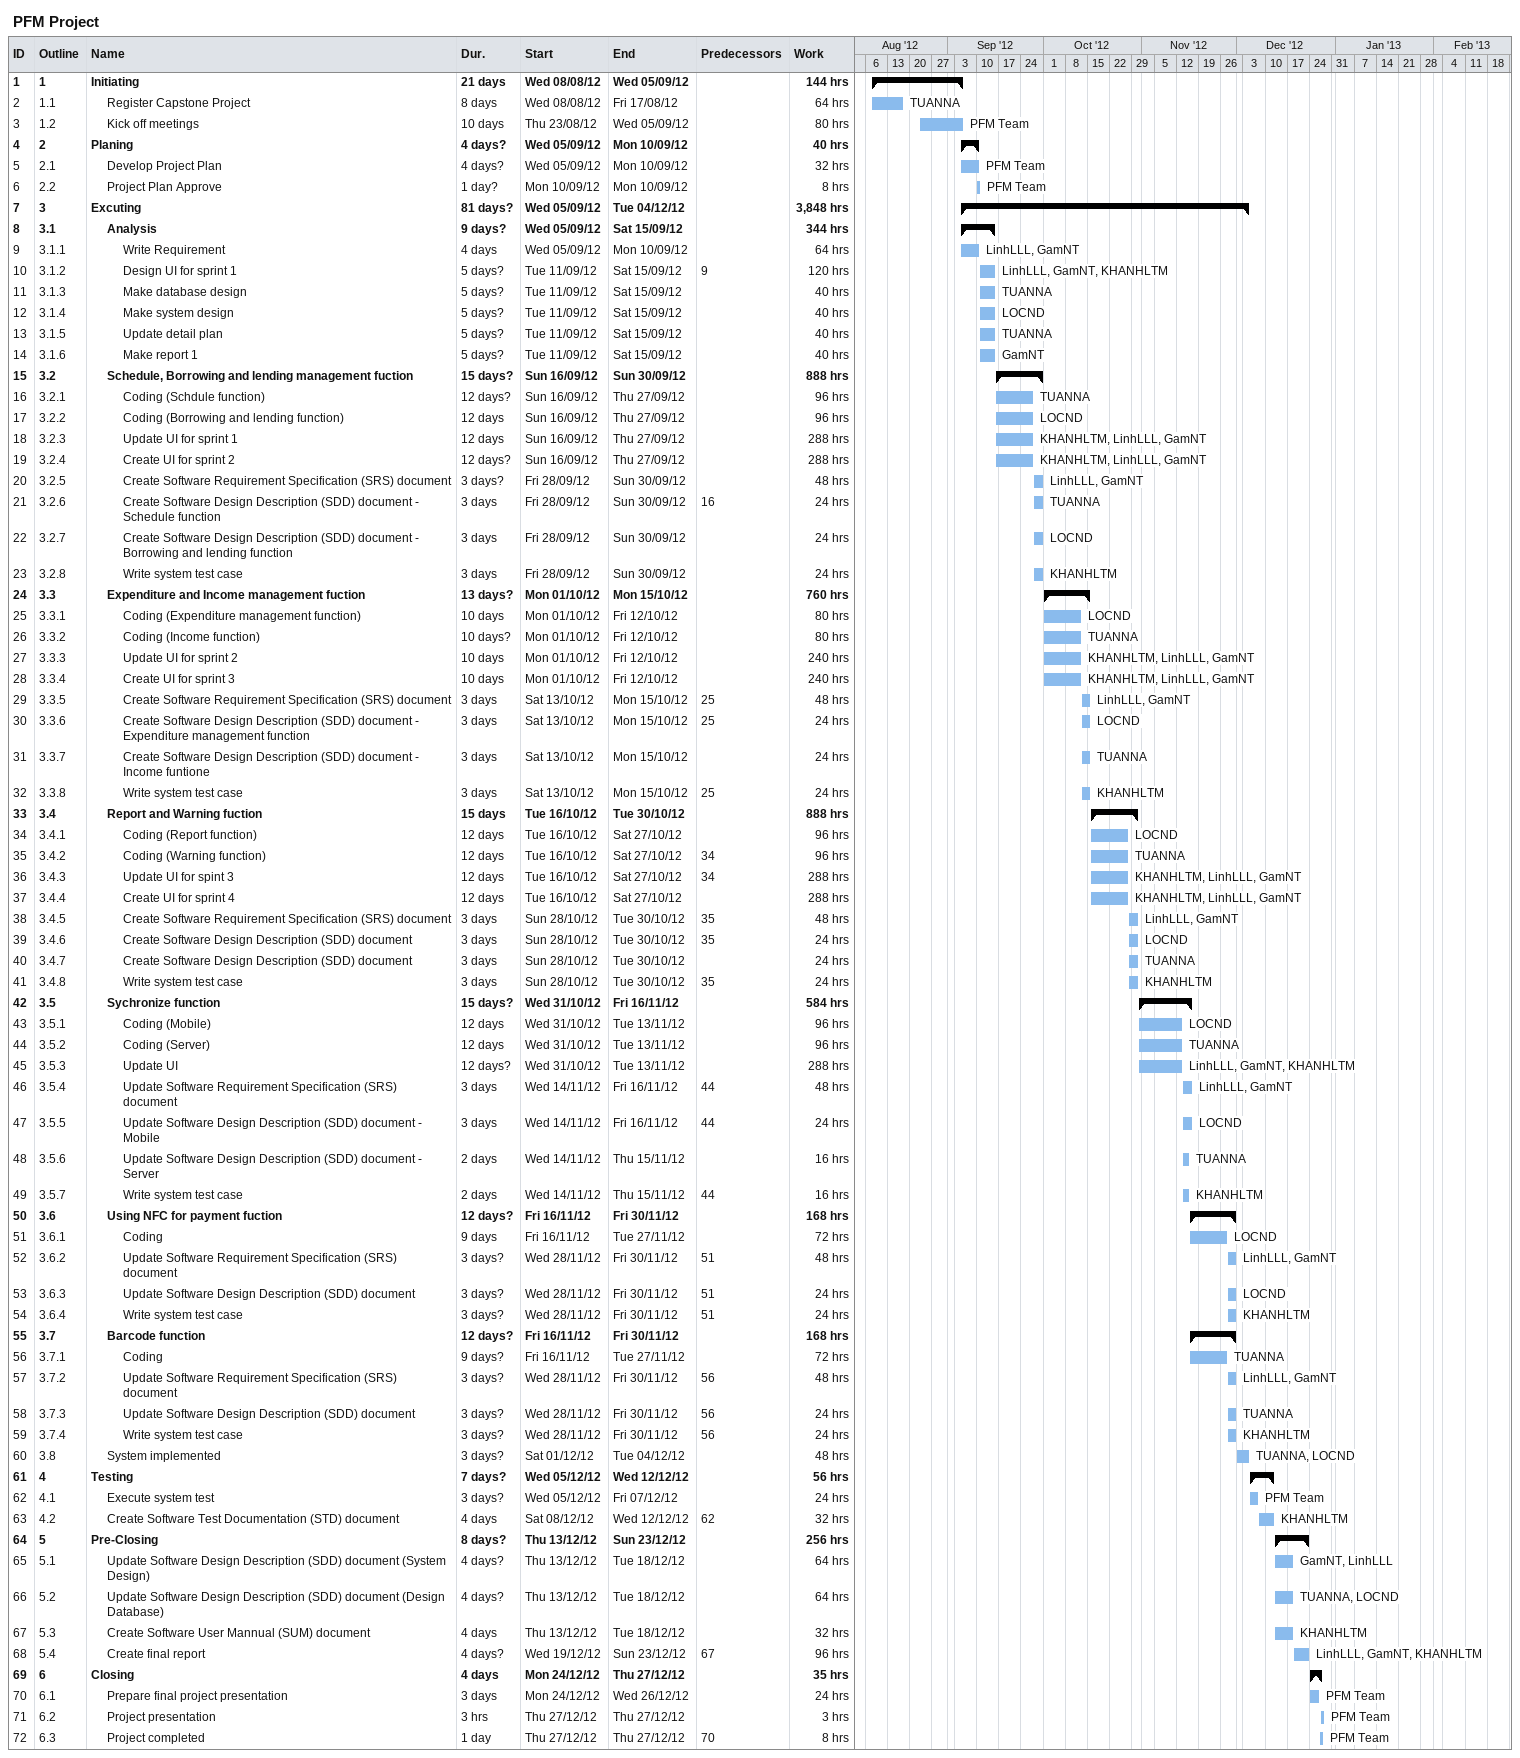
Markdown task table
PFM Project

| ID | WBS | Task | Duration | Start | Finish | Predecessors | Resources | Work (h) |
|---|---|---|---|---|---|---|---|---|
| 1 | 1 | **Initiating** | 21d | 2012-08-08 | 2012-09-05 |  |  | 144 |
| 2 | 1.1 | Register Capstone Project | 8d | 2012-08-08 | 2012-08-17 |  | TUANNA | 64 |
| 3 | 1.2 | Kick off meetings | 10d | 2012-08-23 | 2012-09-05 |  | PFM Team | 80 |
| 4 | 2 | **Planing** | 4d? | 2012-09-05 | 2012-09-10 |  |  | 40 |
| 5 | 2.1 | Develop Project Plan | 4d? | 2012-09-05 | 2012-09-10 |  | PFM Team | 32 |
| 6 | 2.2 | Project Plan Approve | 1d? | 2012-09-10 | 2012-09-10 |  | PFM Team | 8 |
| 7 | 3 | **Excuting** | 81d? | 2012-09-05 | 2012-12-04 |  |  | 3848 |
| 8 | 3.1 | **Analysis** | 9d? | 2012-09-05 | 2012-09-15 |  |  | 344 |
| 9 | 3.1.1 | Write Requirement | 4d | 2012-09-05 | 2012-09-10 |  | LinhLLL, GamNT | 64 |
| 10 | 3.1.2 | Design UI for sprint 1 | 5d? | 2012-09-11 | 2012-09-15 | 9 | LinhLLL, GamNT, KHANHLTM | 120 |
| 11 | 3.1.3 | Make database design | 5d? | 2012-09-11 | 2012-09-15 |  | TUANNA | 40 |
| 12 | 3.1.4 | Make system design | 5d? | 2012-09-11 | 2012-09-15 |  | LOCND | 40 |
| 13 | 3.1.5 | Update detail plan | 5d? | 2012-09-11 | 2012-09-15 |  | TUANNA | 40 |
| 14 | 3.1.6 | Make report 1 | 5d? | 2012-09-11 | 2012-09-15 |  | GamNT | 40 |
| 15 | 3.2 | **Schedule, Borrowing and lending management fuction** | 15d? | 2012-09-16 | 2012-09-30 |  |  | 888 |
| 16 | 3.2.1 | Coding (Schdule function) | 12d? | 2012-09-16 | 2012-09-27 |  | TUANNA | 96 |
| 17 | 3.2.2 | Coding (Borrowing and lending function) | 12d | 2012-09-16 | 2012-09-27 |  | LOCND | 96 |
| 18 | 3.2.3 | Update UI for sprint 1 | 12d | 2012-09-16 | 2012-09-27 |  | KHANHLTM, LinhLLL, GamNT | 288 |
| 19 | 3.2.4 | Create UI for sprint 2 | 12d? | 2012-09-16 | 2012-09-27 |  | KHANHLTM, LinhLLL, GamNT | 288 |
| 20 | 3.2.5 | Create Software Requirement Specification (SRS) document | 3d? | 2012-09-28 | 2012-09-30 |  | LinhLLL, GamNT | 48 |
| 21 | 3.2.6 | Create Software Design Description (SDD) document - Schedule function | 3d | 2012-09-28 | 2012-09-30 | 16 | TUANNA | 24 |
| 22 | 3.2.7 | Create Software Design Description (SDD) document - Borrowing and lending function | 3d | 2012-09-28 | 2012-09-30 |  | LOCND | 24 |
| 23 | 3.2.8 | Write system test case | 3d | 2012-09-28 | 2012-09-30 |  | KHANHLTM | 24 |
| 24 | 3.3 | **Expenditure and Income management fuction** | 13d? | 2012-10-01 | 2012-10-15 |  |  | 760 |
| 25 | 3.3.1 | Coding (Expenditure management function) | 10d | 2012-10-01 | 2012-10-12 |  | LOCND | 80 |
| 26 | 3.3.2 | Coding (Income function) | 10d? | 2012-10-01 | 2012-10-12 |  | TUANNA | 80 |
| 27 | 3.3.3 | Update UI for sprint 2 | 10d | 2012-10-01 | 2012-10-12 |  | KHANHLTM, LinhLLL, GamNT | 240 |
| 28 | 3.3.4 | Create UI for sprint 3 | 10d | 2012-10-01 | 2012-10-12 |  | KHANHLTM, LinhLLL, GamNT | 240 |
| 29 | 3.3.5 | Create Software Requirement Specification (SRS) document | 3d | 2012-10-13 | 2012-10-15 | 25 | LinhLLL, GamNT | 48 |
| 30 | 3.3.6 | Create Software Design Description (SDD) document - Expenditure management function | 3d | 2012-10-13 | 2012-10-15 | 25 | LOCND | 24 |
| 31 | 3.3.7 | Create Software Design Description (SDD) document - Income funtione | 3d | 2012-10-13 | 2012-10-15 |  | TUANNA | 24 |
| 32 | 3.3.8 | Write system test case | 3d | 2012-10-13 | 2012-10-15 | 25 | KHANHLTM | 24 |
| 33 | 3.4 | **Report and Warning fuction** | 15d | 2012-10-16 | 2012-10-30 |  |  | 888 |
| 34 | 3.4.1 | Coding (Report function) | 12d | 2012-10-16 | 2012-10-27 |  | LOCND | 96 |
| 35 | 3.4.2 | Coding (Warning function) | 12d | 2012-10-16 | 2012-10-27 | 34 | TUANNA | 96 |
| 36 | 3.4.3 | Update UI for spint 3 | 12d | 2012-10-16 | 2012-10-27 | 34 | KHANHLTM, LinhLLL, GamNT | 288 |
| 37 | 3.4.4 | Create UI for sprint 4 | 12d | 2012-10-16 | 2012-10-27 |  | KHANHLTM, LinhLLL, GamNT | 288 |
| 38 | 3.4.5 | Create Software Requirement Specification (SRS) document | 3d | 2012-10-28 | 2012-10-30 | 35 | LinhLLL, GamNT | 48 |
| 39 | 3.4.6 | Create Software Design Description (SDD) document | 3d | 2012-10-28 | 2012-10-30 | 35 | LOCND | 24 |
| 40 | 3.4.7 | Create Software Design Description (SDD) document | 3d | 2012-10-28 | 2012-10-30 |  | TUANNA | 24 |
| 41 | 3.4.8 | Write system test case | 3d | 2012-10-28 | 2012-10-30 | 35 | KHANHLTM | 24 |
| 42 | 3.5 | **Sychronize function** | 15d? | 2012-10-31 | 2012-11-16 |  |  | 584 |
| 43 | 3.5.1 | Coding (Mobile) | 12d | 2012-10-31 | 2012-11-13 |  | LOCND | 96 |
| 44 | 3.5.2 | Coding (Server) | 12d | 2012-10-31 | 2012-11-13 |  | TUANNA | 96 |
| 45 | 3.5.3 | Update UI | 12d? | 2012-10-31 | 2012-11-13 |  | LinhLLL, GamNT, KHANHLTM | 288 |
| 46 | 3.5.4 | Update Software Requirement Specification (SRS) document | 3d | 2012-11-14 | 2012-11-16 | 44 | LinhLLL, GamNT | 48 |
| 47 | 3.5.5 | Update Software Design Description (SDD) document - Mobile | 3d | 2012-11-14 | 2012-11-16 | 44 | LOCND | 24 |
| 48 | 3.5.6 | Update Software Design Description (SDD) document - Server | 2d | 2012-11-14 | 2012-11-15 |  | TUANNA | 16 |
| 49 | 3.5.7 | Write system test case | 2d | 2012-11-14 | 2012-11-15 | 44 | KHANHLTM | 16 |
| 50 | 3.6 | **Using NFC for payment fuction** | 12d? | 2012-11-16 | 2012-11-30 |  |  | 168 |
| 51 | 3.6.1 | Coding | 9d | 2012-11-16 | 2012-11-27 |  | LOCND | 72 |
| 52 | 3.6.2 | Update Software Requirement Specification (SRS) document | 3d? | 2012-11-28 | 2012-11-30 | 51 | LinhLLL, GamNT | 48 |
| 53 | 3.6.3 | Update Software Design Description (SDD) document | 3d? | 2012-11-28 | 2012-11-30 | 51 | LOCND | 24 |
| 54 | 3.6.4 | Write system test case | 3d? | 2012-11-28 | 2012-11-30 | 51 | KHANHLTM | 24 |
| 55 | 3.7 | **Barcode function** | 12d? | 2012-11-16 | 2012-11-30 |  |  | 168 |
| 56 | 3.7.1 | Coding | 9d? | 2012-11-16 | 2012-11-27 |  | TUANNA | 72 |
| 57 | 3.7.2 | Update Software Requirement Specification (SRS) document | 3d? | 2012-11-28 | 2012-11-30 | 56 | LinhLLL, GamNT | 48 |
| 58 | 3.7.3 | Update Software Design Description (SDD) document | 3d? | 2012-11-28 | 2012-11-30 | 56 | TUANNA | 24 |
| 59 | 3.7.4 | Write system test case | 3d? | 2012-11-28 | 2012-11-30 | 56 | KHANHLTM | 24 |
| 60 | 3.8 | System implemented | 3d? | 2012-12-01 | 2012-12-04 |  | TUANNA, LOCND | 48 |
| 61 | 4 | **Testing** | 7d? | 2012-12-05 | 2012-12-12 |  |  | 56 |
| 62 | 4.1 | Execute system test | 3d? | 2012-12-05 | 2012-12-07 |  | PFM Team | 24 |
| 63 | 4.2 | Create Software Test Documentation (STD) document | 4d | 2012-12-08 | 2012-12-12 | 62 | KHANHLTM | 32 |
| 64 | 5 | **Pre-Closing** | 8d? | 2012-12-13 | 2012-12-23 |  |  | 256 |
| 65 | 5.1 | Update Software Design Description (SDD) document (System Design) | 4d? | 2012-12-13 | 2012-12-18 |  | GamNT, LinhLLL | 64 |
| 66 | 5.2 | Update Software Design Description (SDD) document (Design Database) | 4d? | 2012-12-13 | 2012-12-18 |  | TUANNA, LOCND | 64 |
| 67 | 5.3 | Create Software User Mannual (SUM) document | 4d | 2012-12-13 | 2012-12-18 |  | KHANHLTM | 32 |
| 68 | 5.4 | Create final report | 4d? | 2012-12-19 | 2012-12-23 | 67 | LinhLLL, GamNT, KHANHLTM | 96 |
| 69 | 6 | **Closing** | 4d | 2012-12-24 | 2012-12-27 |  |  | 35 |
| 70 | 6.1 | Prepare final project presentation | 3d | 2012-12-24 | 2012-12-26 |  | PFM Team | 24 |
| 71 | 6.2 | Project presentation | 3h | 2012-12-27 | 2012-12-27 |  | PFM Team | 3 |
| 72 | 6.3 | Project completed | 1d | 2012-12-27 | 2012-12-27 | 70 | PFM Team | 8 |
